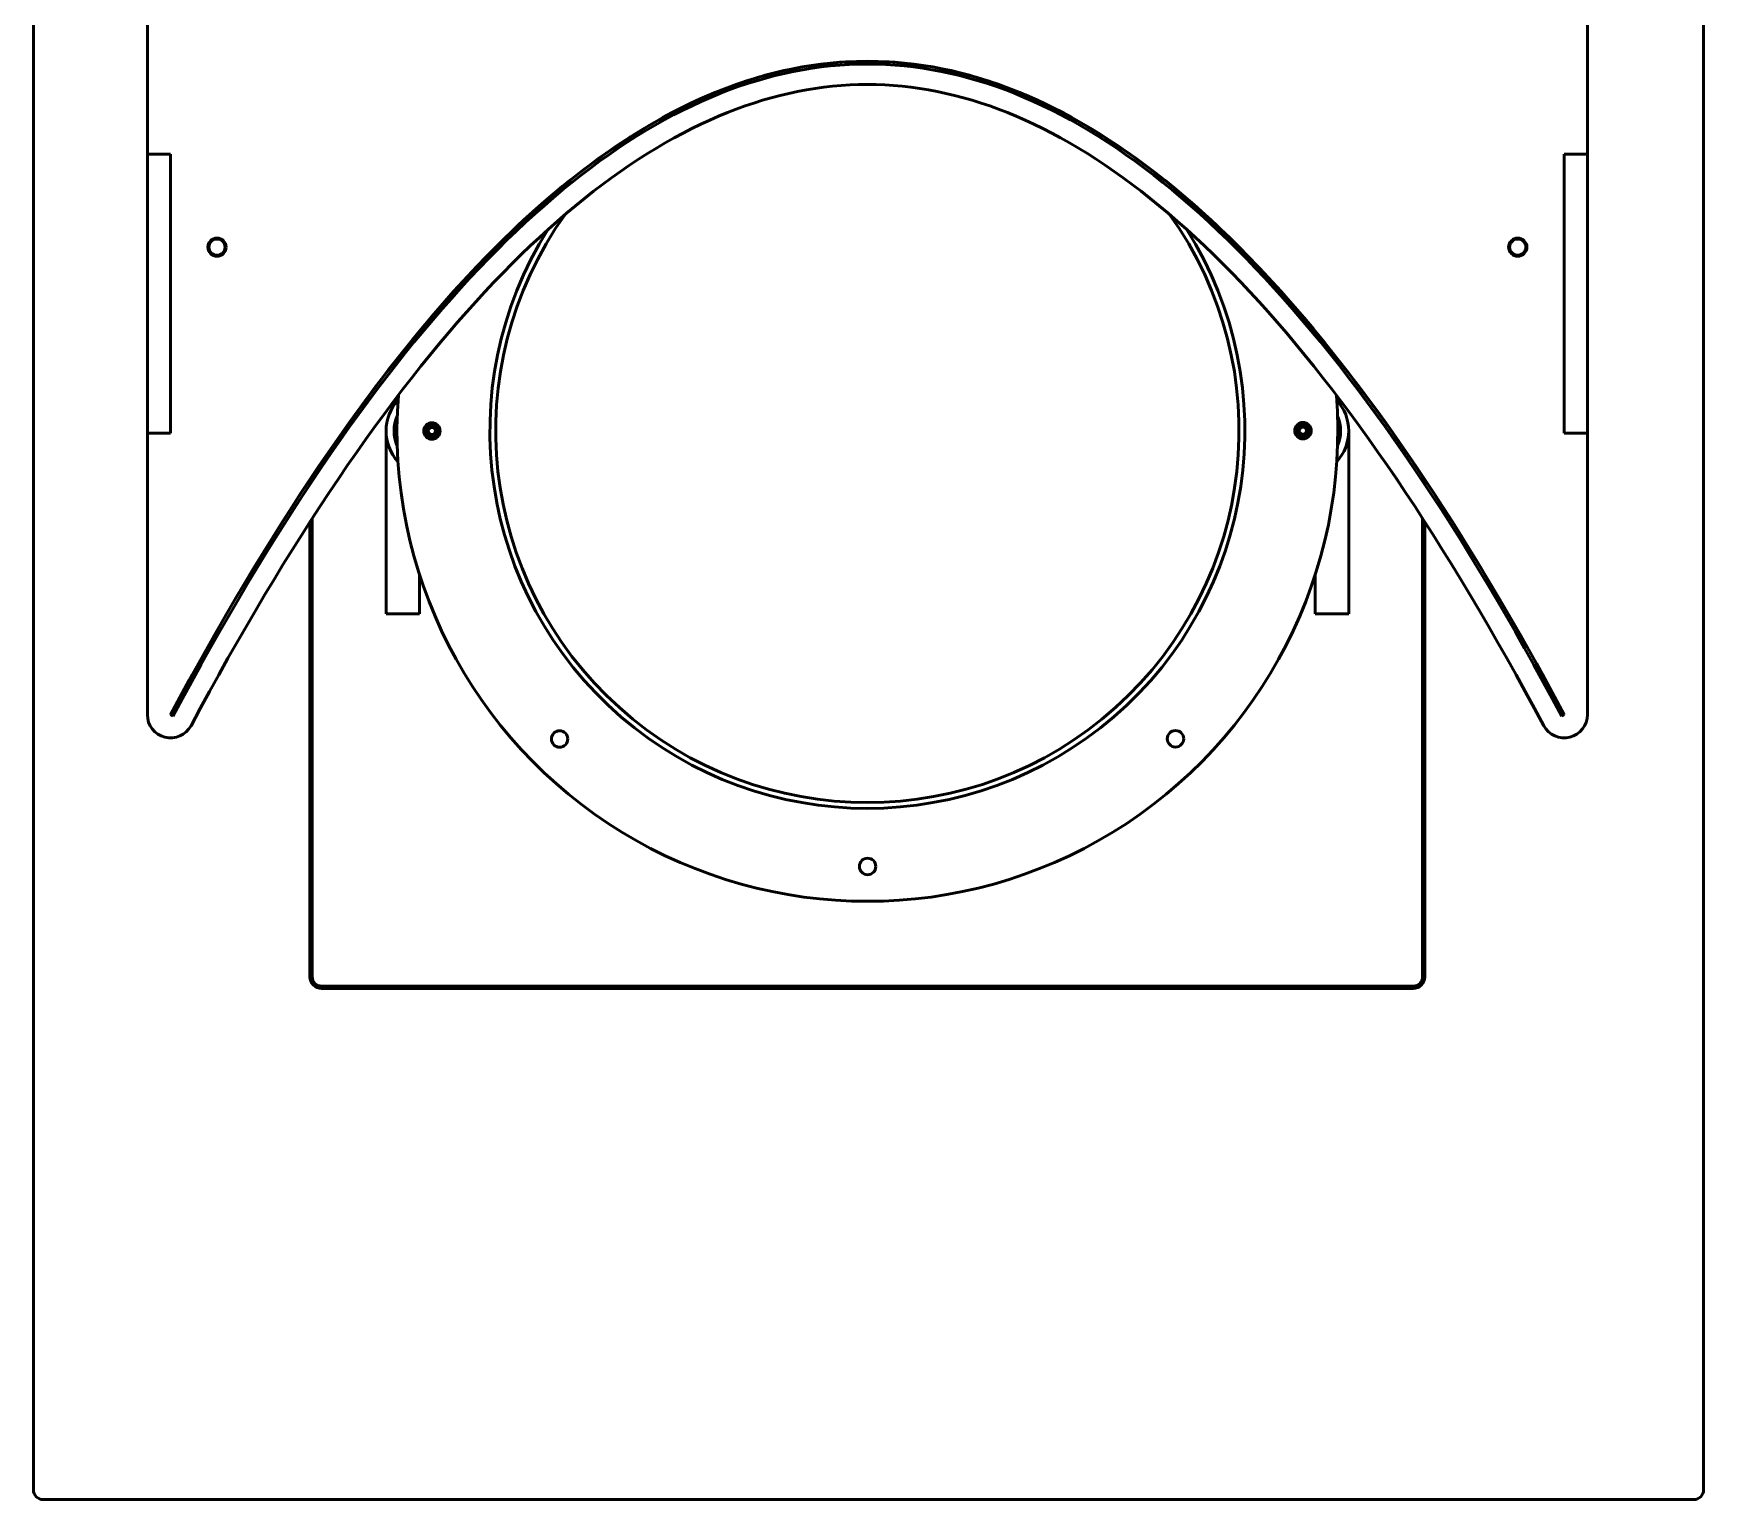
# Model space of a CAD drawing. Header units: inches. Extents: x 66 to 271, y 23 to 80.
# Drawn here: x 66.21 to 84.18, y 47.91 to 63.69 of the extents above; entities that cross this region are included whole.
import ezdxf

# ---------------------------------------------------------------- set-up
doc = ezdxf.new("R2010")
doc.units = ezdxf.units.IN
doc.header["$LTSCALE"] = 4
doc.header["$MEASUREMENT"] = 0
doc.layers.add('Visible (ANSI)', color=7, linetype='Continuous', lineweight=50)

msp = doc.modelspace()

# ---------------------------------------------------------------- linework, layer by layer
at = {"layer": 'Visible (ANSI)'}
for p, q in [((66.208, 48.021), (66.208, 77.785)), ((84.184, 77.785), (84.184, 48.021)), ((67.434, 65.391), (67.434, 62.391)), ((82.934, 65.391), (82.934, 62.391)), ((82.934, 62.391), (82.934, 65.391)), ((74.184, 63.266), (74.284, 63.29)), ((74.284, 63.29), (74.384, 63.311)), ((74.39, 63.282), (74.291, 63.26)), ((74.384, 63.311), (74.484, 63.33)), ((74.489, 63.3), (74.39, 63.282)), ((74.484, 63.33), (74.584, 63.346)), ((74.589, 63.316), (74.489, 63.3)), ((74.584, 63.346), (74.684, 63.36)), ((74.688, 63.33), (74.589, 63.316)), ((74.684, 63.36), (74.784, 63.371)), ((74.787, 63.341), (74.688, 63.33)), ((74.784, 63.371), (74.884, 63.38)), ((74.886, 63.35), (74.787, 63.341)), ((74.884, 63.38), (74.984, 63.386)), ((74.986, 63.356), (74.886, 63.35)), ((74.984, 63.386), (75.084, 63.39)), ((75.085, 63.36), (74.986, 63.356)), ((75.084, 63.39), (75.184, 63.391)), ((75.184, 63.361), (75.085, 63.36)), ((75.184, 63.361), (75.085, 63.36)), ((75.184, 63.391), (75.284, 63.39)), ((75.184, 63.361), (75.184, 63.361)), ((75.283, 63.36), (75.184, 63.361)), ((75.383, 63.356), (75.283, 63.36)), ((75.284, 63.39), (75.384, 63.386)), ((75.482, 63.35), (75.383, 63.356)), ((75.384, 63.386), (75.484, 63.38)), ((75.581, 63.341), (75.482, 63.35)), ((75.484, 63.38), (75.584, 63.371)), ((75.68, 63.33), (75.581, 63.341)), ((75.584, 63.371), (75.684, 63.36)), ((75.78, 63.316), (75.68, 63.33)), ((75.684, 63.36), (75.784, 63.346)), ((75.879, 63.3), (75.78, 63.316)), ((75.784, 63.346), (75.884, 63.33)), ((75.978, 63.282), (75.879, 63.3)), ((75.884, 63.33), (75.984, 63.311)), ((76.077, 63.26), (75.978, 63.282)), ((75.984, 63.311), (76.084, 63.29)), ((76.084, 63.29), (76.184, 63.266)), ((73.584, 63.071), (73.684, 63.11)), ((73.684, 63.11), (73.784, 63.146)), ((73.794, 63.118), (73.695, 63.082)), ((73.784, 63.146), (73.884, 63.18)), ((73.893, 63.151), (73.794, 63.118)), ((73.884, 63.18), (73.984, 63.211)), ((73.993, 63.182), (73.893, 63.151)), ((73.984, 63.211), (74.084, 63.24)), ((74.092, 63.211), (73.993, 63.182)), ((74.084, 63.24), (74.184, 63.266)), ((74.191, 63.237), (74.092, 63.211)), ((74.291, 63.26), (74.191, 63.237)), ((74.527, 63.083), (74.621, 63.099)), ((74.621, 63.099), (74.715, 63.112)), ((74.715, 63.112), (74.809, 63.122)), ((74.809, 63.122), (74.903, 63.13)), ((74.903, 63.13), (74.997, 63.136)), ((74.997, 63.136), (75.09, 63.14)), ((75.09, 63.14), (75.187, 63.141)), ((75.278, 63.14), (75.184, 63.141)), ((75.187, 63.141), (75.278, 63.14)), ((75.371, 63.136), (75.278, 63.14)), ((75.278, 63.14), (75.371, 63.136)), ((75.465, 63.13), (75.371, 63.136)), ((75.371, 63.136), (75.465, 63.13)), ((75.559, 63.122), (75.465, 63.13)), ((75.465, 63.13), (75.559, 63.122)), ((75.653, 63.112), (75.559, 63.122)), ((75.559, 63.122), (75.653, 63.112)), ((75.747, 63.099), (75.653, 63.112)), ((75.653, 63.112), (75.747, 63.099)), ((75.841, 63.083), (75.747, 63.099)), ((75.747, 63.099), (75.841, 63.084)), ((76.177, 63.237), (76.077, 63.26)), ((76.276, 63.211), (76.177, 63.237)), ((76.184, 63.266), (76.284, 63.24)), ((76.375, 63.182), (76.276, 63.211)), ((76.284, 63.24), (76.384, 63.211)), ((76.475, 63.151), (76.375, 63.182)), ((76.384, 63.211), (76.484, 63.18)), ((76.574, 63.118), (76.475, 63.151)), ((76.484, 63.18), (76.584, 63.146)), ((76.674, 63.082), (76.574, 63.118)), ((76.584, 63.146), (76.684, 63.11)), ((76.684, 63.11), (76.784, 63.071)), ((73.184, 62.891), (73.284, 62.94)), ((73.284, 62.94), (73.384, 62.986)), ((73.396, 62.959), (73.297, 62.913)), ((73.384, 62.986), (73.484, 63.03)), ((73.496, 63.002), (73.396, 62.959)), ((73.484, 63.03), (73.584, 63.071)), ((73.595, 63.043), (73.496, 63.002)), ((73.695, 63.082), (73.595, 63.043)), ((73.867, 62.91), (73.961, 62.942)), ((73.961, 62.942), (74.056, 62.971)), ((74.056, 62.971), (74.15, 62.999)), ((74.15, 62.999), (74.245, 63.023)), ((74.245, 63.023), (74.339, 63.046)), ((74.339, 63.046), (74.433, 63.066)), ((74.433, 63.066), (74.527, 63.083)), ((75.841, 63.084), (75.935, 63.066)), ((75.935, 63.066), (75.841, 63.083)), ((76.029, 63.046), (75.935, 63.066)), ((75.935, 63.066), (76.029, 63.046)), ((76.123, 63.023), (76.029, 63.046)), ((76.029, 63.046), (76.123, 63.024)), ((76.123, 63.024), (76.218, 62.999)), ((76.218, 62.999), (76.123, 63.023)), ((76.312, 62.971), (76.218, 62.999)), ((76.218, 62.999), (76.312, 62.972)), ((76.312, 62.972), (76.407, 62.942)), ((76.407, 62.942), (76.312, 62.971)), ((76.501, 62.91), (76.407, 62.942)), ((76.407, 62.942), (76.501, 62.91)), ((76.773, 63.043), (76.674, 63.082)), ((76.872, 63.002), (76.773, 63.043)), ((76.784, 63.071), (76.884, 63.03)), ((76.972, 62.959), (76.872, 63.002)), ((76.884, 63.03), (76.984, 62.986)), ((77.071, 62.913), (76.972, 62.959)), ((76.984, 62.986), (77.084, 62.94)), ((77.084, 62.94), (77.184, 62.891)), ((72.884, 62.73), (72.984, 62.786)), ((72.999, 62.76), (72.899, 62.704)), ((72.984, 62.786), (73.084, 62.84)), ((73.098, 62.813), (72.999, 62.76)), ((73.084, 62.84), (73.184, 62.891)), ((73.197, 62.864), (73.098, 62.813)), ((73.297, 62.913), (73.197, 62.864)), ((73.391, 62.714), (73.487, 62.758)), ((73.487, 62.758), (73.582, 62.8)), ((73.582, 62.8), (73.677, 62.839)), ((73.677, 62.839), (73.772, 62.876)), ((73.772, 62.876), (73.867, 62.91)), ((76.596, 62.876), (76.501, 62.91)), ((76.501, 62.91), (76.596, 62.876)), ((76.691, 62.839), (76.596, 62.876)), ((76.596, 62.876), (76.691, 62.839)), ((76.786, 62.8), (76.691, 62.839)), ((76.691, 62.839), (76.786, 62.8)), ((76.882, 62.758), (76.786, 62.8)), ((76.786, 62.8), (76.882, 62.758)), ((76.977, 62.714), (76.882, 62.758)), ((76.882, 62.758), (76.977, 62.714)), ((77.171, 62.864), (77.071, 62.913)), ((77.27, 62.813), (77.171, 62.864)), ((77.184, 62.891), (77.284, 62.84)), ((77.37, 62.76), (77.27, 62.813)), ((77.284, 62.84), (77.384, 62.786)), ((77.469, 62.704), (77.37, 62.76)), ((77.384, 62.786), (77.484, 62.73)), ((72.584, 62.546), (72.684, 62.61)), ((72.7, 62.584), (72.6, 62.521)), ((72.684, 62.61), (72.784, 62.671)), ((72.799, 62.645), (72.7, 62.584)), ((72.784, 62.671), (72.884, 62.73)), ((72.899, 62.704), (72.799, 62.645)), ((73.009, 62.513), (73.105, 62.567)), ((73.105, 62.567), (73.2, 62.618)), ((73.2, 62.618), (73.296, 62.667)), ((73.296, 62.667), (73.391, 62.714)), ((77.072, 62.667), (76.977, 62.714)), ((76.977, 62.714), (77.072, 62.667)), ((77.168, 62.618), (77.072, 62.667)), ((77.072, 62.667), (77.168, 62.619)), ((77.168, 62.619), (77.264, 62.567)), ((77.264, 62.567), (77.168, 62.618)), ((77.359, 62.513), (77.264, 62.567)), ((77.264, 62.567), (77.359, 62.513)), ((77.569, 62.645), (77.469, 62.704)), ((77.484, 62.73), (77.584, 62.671)), ((77.668, 62.584), (77.569, 62.645)), ((77.584, 62.671), (77.684, 62.61)), ((77.768, 62.521), (77.668, 62.584)), ((77.684, 62.61), (77.784, 62.546)), ((67.684, 62.391), (67.434, 62.391)), ((67.434, 59.391), (67.434, 62.391)), ((67.434, 62.391), (67.684, 62.391)), ((67.684, 62.391), (67.684, 59.391)), ((67.684, 62.391), (67.684, 59.391)), ((72.284, 62.34), (72.384, 62.411)), ((72.401, 62.386), (72.302, 62.316)), ((72.384, 62.411), (72.484, 62.48)), ((72.501, 62.455), (72.401, 62.386)), ((72.484, 62.48), (72.584, 62.546)), ((72.6, 62.521), (72.501, 62.455)), ((72.72, 62.336), (72.817, 62.398)), ((72.817, 62.398), (72.913, 62.457)), ((72.913, 62.457), (73.009, 62.513)), ((77.455, 62.457), (77.359, 62.513)), ((77.359, 62.513), (77.455, 62.457)), ((77.552, 62.398), (77.455, 62.457)), ((77.455, 62.457), (77.552, 62.398)), ((77.648, 62.336), (77.552, 62.398)), ((77.552, 62.398), (77.648, 62.336)), ((77.867, 62.455), (77.768, 62.521)), ((77.784, 62.546), (77.884, 62.48)), ((77.967, 62.386), (77.867, 62.455)), ((77.884, 62.48), (77.984, 62.411)), ((78.066, 62.316), (77.967, 62.386)), ((77.984, 62.411), (78.084, 62.34)), ((82.684, 62.391), (82.684, 62.391)), ((82.934, 62.391), (82.684, 62.391)), ((82.684, 59.391), (82.684, 62.391)), ((82.684, 62.391), (82.934, 62.391)), ((82.684, 59.391), (82.684, 62.391)), ((82.934, 62.391), (82.934, 59.391)), ((72.084, 62.19), (72.184, 62.266)), ((72.202, 62.242), (72.102, 62.166)), ((72.184, 62.266), (72.284, 62.34)), ((72.302, 62.316), (72.202, 62.242)), ((72.431, 62.137), (72.527, 62.206)), ((72.527, 62.206), (72.624, 62.273)), ((72.624, 62.273), (72.72, 62.336)), ((77.744, 62.273), (77.648, 62.336)), ((77.648, 62.336), (77.744, 62.273)), ((77.841, 62.206), (77.744, 62.273)), ((77.744, 62.273), (77.841, 62.206)), ((77.937, 62.137), (77.841, 62.206)), ((77.841, 62.206), (77.937, 62.137)), ((78.166, 62.242), (78.066, 62.316)), ((78.084, 62.34), (78.184, 62.266)), ((78.266, 62.166), (78.166, 62.242)), ((78.184, 62.266), (78.284, 62.19)), ((71.784, 61.946), (71.884, 62.03)), ((71.884, 62.03), (71.984, 62.111)), ((72.003, 62.088), (71.903, 62.007)), ((71.984, 62.111), (72.084, 62.19)), ((72.102, 62.166), (72.003, 62.088)), ((72.237, 61.992), (72.334, 62.066)), ((72.334, 62.066), (72.431, 62.137)), ((78.034, 62.066), (77.937, 62.137)), ((77.937, 62.137), (78.034, 62.066)), ((78.131, 61.992), (78.034, 62.066)), ((78.034, 62.066), (78.131, 61.992)), ((78.365, 62.088), (78.266, 62.166)), ((78.284, 62.19), (78.384, 62.111)), ((78.465, 62.007), (78.365, 62.088)), ((78.384, 62.111), (78.484, 62.03)), ((78.484, 62.03), (78.584, 61.946)), ((71.584, 61.771), (71.684, 61.86)), ((71.684, 61.86), (71.784, 61.946)), ((71.803, 61.923), (71.704, 61.837)), ((71.903, 62.007), (71.803, 61.923)), ((72.043, 61.837), (72.14, 61.916)), ((72.14, 61.916), (72.237, 61.992)), ((78.228, 61.916), (78.131, 61.992)), ((78.131, 61.992), (78.228, 61.916)), ((78.325, 61.837), (78.228, 61.916)), ((78.228, 61.916), (78.325, 61.837)), ((78.565, 61.923), (78.465, 62.007)), ((78.664, 61.837), (78.565, 61.923)), ((78.584, 61.946), (78.684, 61.86)), ((78.684, 61.86), (78.784, 61.771)), ((71.384, 61.586), (71.484, 61.68)), ((71.484, 61.68), (71.584, 61.771)), ((71.604, 61.749), (71.504, 61.658)), ((71.704, 61.837), (71.604, 61.749)), ((71.751, 61.585), (71.849, 61.672)), ((71.849, 61.672), (71.946, 61.755)), ((71.946, 61.755), (72.043, 61.837)), ((78.422, 61.755), (78.325, 61.837)), ((78.325, 61.837), (78.422, 61.756)), ((78.422, 61.756), (78.519, 61.672)), ((78.519, 61.672), (78.422, 61.755)), ((78.617, 61.585), (78.519, 61.672)), ((78.519, 61.672), (78.617, 61.585)), ((78.764, 61.749), (78.664, 61.837)), ((78.864, 61.658), (78.764, 61.749)), ((78.784, 61.771), (78.884, 61.68)), ((78.884, 61.68), (78.984, 61.586)), ((71.184, 61.391), (71.284, 61.49)), ((71.284, 61.49), (71.384, 61.586)), ((71.405, 61.564), (71.305, 61.468)), ((71.504, 61.658), (71.405, 61.564)), ((71.556, 61.405), (71.654, 61.496)), ((71.654, 61.496), (71.751, 61.585)), ((78.714, 61.496), (78.617, 61.585)), ((78.617, 61.585), (78.714, 61.496)), ((78.812, 61.405), (78.714, 61.496)), ((78.714, 61.496), (78.812, 61.405)), ((78.963, 61.564), (78.864, 61.658)), ((79.063, 61.468), (78.963, 61.564)), ((78.984, 61.586), (79.084, 61.49)), ((79.084, 61.49), (79.184, 61.391)), ((71.084, 61.29), (71.184, 61.391)), ((71.205, 61.37), (71.106, 61.269)), ((71.305, 61.468), (71.205, 61.37)), ((71.361, 61.214), (71.459, 61.311)), ((71.459, 61.311), (71.556, 61.405)), ((78.91, 61.311), (78.812, 61.405)), ((78.812, 61.405), (78.91, 61.311)), ((79.007, 61.214), (78.91, 61.311)), ((78.91, 61.311), (79.007, 61.214)), ((79.163, 61.37), (79.063, 61.468)), ((79.263, 61.269), (79.163, 61.37)), ((79.184, 61.391), (79.284, 61.29)), ((70.884, 61.08), (70.984, 61.186)), ((71.006, 61.165), (70.906, 61.059)), ((70.984, 61.186), (71.084, 61.29)), ((71.106, 61.269), (71.006, 61.165)), ((71.263, 61.115), (71.361, 61.214)), ((79.105, 61.115), (79.007, 61.214)), ((79.007, 61.214), (79.105, 61.115)), ((79.362, 61.165), (79.263, 61.269)), ((79.284, 61.29), (79.384, 61.186)), ((79.462, 61.059), (79.362, 61.165)), ((79.384, 61.186), (79.484, 61.08)), ((70.684, 60.86), (70.784, 60.971)), ((70.806, 60.951), (70.706, 60.84)), ((70.784, 60.971), (70.884, 61.08)), ((70.906, 61.059), (70.806, 60.951)), ((71.067, 60.91), (71.165, 61.014)), ((71.165, 61.014), (71.263, 61.115)), ((79.203, 61.014), (79.105, 61.115)), ((79.105, 61.115), (79.203, 61.014)), ((79.301, 60.91), (79.203, 61.014)), ((79.203, 61.014), (79.301, 60.91)), ((79.562, 60.951), (79.462, 61.059)), ((79.484, 61.08), (79.584, 60.971)), ((79.662, 60.84), (79.562, 60.951)), ((79.584, 60.971), (79.684, 60.86)), ((70.584, 60.746), (70.684, 60.86)), ((70.706, 60.84), (70.607, 60.726)), ((70.871, 60.694), (70.969, 60.803)), ((70.969, 60.803), (71.067, 60.91)), ((79.399, 60.803), (79.301, 60.91)), ((79.301, 60.91), (79.399, 60.803)), ((79.497, 60.694), (79.399, 60.803)), ((79.399, 60.803), (79.497, 60.694)), ((79.761, 60.726), (79.662, 60.84)), ((79.684, 60.86), (79.784, 60.746)), ((70.384, 60.511), (70.484, 60.63)), ((70.507, 60.61), (70.407, 60.492)), ((70.484, 60.63), (70.584, 60.746)), ((70.607, 60.726), (70.507, 60.61)), ((70.674, 60.468), (70.773, 60.582)), ((70.773, 60.582), (70.871, 60.694)), ((79.595, 60.582), (79.497, 60.694)), ((79.497, 60.694), (79.595, 60.582)), ((79.694, 60.468), (79.595, 60.582)), ((79.595, 60.582), (79.694, 60.468)), ((79.861, 60.61), (79.761, 60.726)), ((79.784, 60.746), (79.884, 60.63)), ((79.961, 60.492), (79.861, 60.61)), ((79.884, 60.63), (79.984, 60.511)), ((70.284, 60.39), (70.384, 60.511)), ((70.407, 60.492), (70.307, 60.371)), ((70.576, 60.351), (70.674, 60.468)), ((79.792, 60.351), (79.694, 60.468)), ((79.694, 60.468), (79.792, 60.351)), ((80.061, 60.371), (79.961, 60.492)), ((79.984, 60.511), (80.084, 60.39)), ((70.084, 60.14), (70.184, 60.266)), ((70.207, 60.247), (70.108, 60.121)), ((70.184, 60.266), (70.284, 60.39)), ((70.307, 60.371), (70.207, 60.247)), ((70.379, 60.11), (70.478, 60.232)), ((70.478, 60.232), (70.576, 60.351)), ((79.89, 60.232), (79.792, 60.351)), ((79.792, 60.351), (79.89, 60.232)), ((79.989, 60.11), (79.89, 60.232)), ((79.89, 60.232), (79.989, 60.11)), ((80.161, 60.247), (80.061, 60.371)), ((80.084, 60.39), (80.184, 60.266)), ((80.26, 60.121), (80.161, 60.247)), ((80.184, 60.266), (80.284, 60.14)), ((69.984, 60.011), (70.084, 60.14)), ((70.108, 60.121), (70.008, 59.993)), ((70.281, 59.986), (70.379, 60.11)), ((80.087, 59.986), (79.989, 60.11)), ((79.989, 60.11), (80.087, 59.986)), ((80.36, 59.993), (80.26, 60.121)), ((80.284, 60.14), (80.384, 60.011)), ((69.784, 59.746), (69.884, 59.88)), ((69.908, 59.862), (69.808, 59.728)), ((69.884, 59.88), (69.984, 60.011)), ((70.008, 59.993), (69.908, 59.862)), ((70.182, 59.859), (70.281, 59.986)), ((80.186, 59.859), (80.087, 59.986)), ((80.087, 59.986), (80.186, 59.859)), ((80.46, 59.862), (80.36, 59.993)), ((80.384, 60.011), (80.484, 59.88)), ((80.56, 59.728), (80.46, 59.862)), ((80.484, 59.88), (80.584, 59.746)), ((69.684, 59.61), (69.784, 59.746)), ((69.808, 59.728), (69.708, 59.592)), ((69.985, 59.597), (70.084, 59.729)), ((70.084, 59.729), (70.182, 59.859)), ((80.284, 59.729), (80.186, 59.859)), ((80.186, 59.859), (80.284, 59.729)), ((80.284, 59.729), (80.383, 59.597)), ((80.383, 59.597), (80.284, 59.729)), ((80.66, 59.592), (80.56, 59.728)), ((80.584, 59.746), (80.684, 59.61)), ((69.584, 59.471), (69.684, 59.61)), ((69.708, 59.592), (69.608, 59.454)), ((69.886, 59.463), (69.985, 59.597)), ((80.482, 59.463), (80.383, 59.597)), ((80.383, 59.597), (80.482, 59.463)), ((80.76, 59.454), (80.66, 59.592)), ((80.684, 59.61), (80.784, 59.471)), ((67.684, 59.391), (67.434, 59.391)), ((67.434, 59.391), (67.434, 56.36)), ((67.684, 59.391), (67.434, 59.391)), ((69.384, 59.186), (69.484, 59.33)), ((69.484, 59.33), (69.584, 59.471)), ((69.608, 59.454), (69.509, 59.313)), ((69.689, 59.186), (69.787, 59.326)), ((69.787, 59.326), (69.886, 59.463)), ((70.003, 59.414), (70.003, 57.446)), ((80.364, 59.414), (80.364, 57.446)), ((80.581, 59.326), (80.482, 59.463)), ((80.482, 59.463), (80.581, 59.326)), ((80.679, 59.186), (80.581, 59.326)), ((80.581, 59.326), (80.679, 59.186)), ((80.859, 59.313), (80.76, 59.454)), ((80.784, 59.471), (80.884, 59.33)), ((80.884, 59.33), (80.984, 59.186)), ((82.934, 59.391), (82.684, 59.391)), ((82.934, 59.391), (82.684, 59.391)), ((82.934, 59.391), (82.934, 56.391)), ((82.934, 56.36), (82.934, 59.391)), ((69.284, 59.04), (69.384, 59.186)), ((69.409, 59.169), (69.309, 59.023)), ((69.509, 59.313), (69.409, 59.169)), ((69.59, 59.044), (69.689, 59.186)), ((80.778, 59.044), (80.679, 59.186)), ((80.679, 59.186), (80.778, 59.044)), ((80.959, 59.169), (80.859, 59.313)), ((81.059, 59.023), (80.959, 59.169)), ((80.984, 59.186), (81.084, 59.04)), ((69.184, 58.891), (69.284, 59.04)), ((69.309, 59.023), (69.209, 58.874)), ((69.491, 58.899), (69.59, 59.044)), ((80.877, 58.899), (80.778, 59.044)), ((80.778, 59.044), (80.877, 58.9)), ((81.159, 58.874), (81.059, 59.023)), ((81.084, 59.04), (81.184, 58.891)), ((69.084, 58.74), (69.184, 58.891)), ((69.209, 58.874), (69.109, 58.723)), ((69.184, 58.837), (69.184, 58.891)), ((69.209, 58.928), (69.209, 58.874)), ((69.392, 58.752), (69.491, 58.899)), ((80.877, 58.9), (80.976, 58.752)), ((80.976, 58.752), (80.877, 58.899)), ((81.159, 58.874), (81.159, 58.928)), ((81.259, 58.723), (81.159, 58.874)), ((81.184, 58.891), (81.184, 58.837)), ((81.184, 58.891), (81.284, 58.74)), ((68.984, 58.586), (69.084, 58.74)), ((69.109, 58.723), (69.009, 58.57)), ((69.293, 58.603), (69.392, 58.752)), ((81.075, 58.603), (80.976, 58.752)), ((80.976, 58.752), (81.075, 58.603)), ((81.359, 58.57), (81.259, 58.723)), ((81.284, 58.74), (81.384, 58.586)), ((68.784, 58.271), (68.884, 58.43)), ((68.884, 58.43), (68.984, 58.586)), ((69.009, 58.57), (68.909, 58.414)), ((69.095, 58.296), (69.194, 58.45)), ((69.184, 53.54), (69.184, 58.435)), ((69.194, 58.45), (69.293, 58.603)), ((69.209, 58.473), (69.209, 53.54)), ((81.174, 58.45), (81.075, 58.603)), ((81.075, 58.603), (81.174, 58.451)), ((81.159, 53.54), (81.159, 58.473)), ((81.174, 58.451), (81.273, 58.296)), ((81.273, 58.296), (81.174, 58.45)), ((81.184, 58.435), (81.184, 53.54)), ((81.459, 58.414), (81.359, 58.57)), ((81.384, 58.586), (81.484, 58.43)), ((81.484, 58.43), (81.584, 58.271)), ((68.684, 58.11), (68.784, 58.271)), ((68.809, 58.255), (68.71, 58.094)), ((68.909, 58.414), (68.809, 58.255)), ((68.996, 58.139), (69.095, 58.296)), ((81.372, 58.139), (81.273, 58.296)), ((81.273, 58.296), (81.372, 58.139)), ((81.559, 58.255), (81.459, 58.414)), ((81.658, 58.094), (81.559, 58.255)), ((81.584, 58.271), (81.684, 58.11)), ((68.584, 57.946), (68.684, 58.11)), ((68.71, 58.094), (68.61, 57.93)), ((68.897, 57.979), (68.996, 58.139)), ((81.471, 57.979), (81.372, 58.139)), ((81.372, 58.139), (81.471, 57.979)), ((81.758, 57.93), (81.658, 58.094)), ((81.684, 58.11), (81.784, 57.946)), ((68.484, 57.78), (68.584, 57.946)), ((68.61, 57.93), (68.51, 57.764)), ((68.798, 57.816), (68.897, 57.979)), ((81.57, 57.816), (81.471, 57.979)), ((81.471, 57.979), (81.57, 57.816)), ((81.858, 57.764), (81.758, 57.93)), ((81.784, 57.946), (81.884, 57.78)), ((68.384, 57.611), (68.484, 57.78)), ((68.51, 57.764), (68.41, 57.596)), ((68.699, 57.652), (68.798, 57.816)), ((70.362, 57.446), (70.362, 57.871)), ((80.005, 57.446), (80.005, 57.868)), ((81.669, 57.652), (81.57, 57.816)), ((81.57, 57.816), (81.669, 57.652)), ((81.958, 57.596), (81.858, 57.764)), ((81.884, 57.78), (81.984, 57.611)), ((68.284, 57.44), (68.384, 57.611)), ((68.41, 57.596), (68.31, 57.425)), ((68.6, 57.484), (68.699, 57.652)), ((81.769, 57.484), (81.669, 57.652)), ((81.669, 57.652), (81.769, 57.484)), ((82.058, 57.425), (81.958, 57.596)), ((81.984, 57.611), (82.084, 57.44)), ((68.184, 57.266), (68.284, 57.44)), ((68.31, 57.425), (68.21, 57.251)), ((68.5, 57.314), (68.6, 57.484)), ((70.003, 57.446), (70.362, 57.446)), ((80.364, 57.446), (80.005, 57.446)), ((81.868, 57.314), (81.769, 57.484)), ((81.769, 57.484), (81.868, 57.314)), ((82.158, 57.251), (82.058, 57.425)), ((82.084, 57.44), (82.184, 57.266)), ((68.084, 57.09), (68.184, 57.266)), ((68.21, 57.251), (68.11, 57.075)), ((68.401, 57.142), (68.5, 57.314)), ((81.967, 57.142), (81.868, 57.314)), ((81.868, 57.314), (81.967, 57.142)), ((82.258, 57.075), (82.158, 57.251)), ((82.184, 57.266), (82.284, 57.09)), ((67.984, 56.911), (68.084, 57.09)), ((68.11, 57.075), (68.01, 56.896)), ((68.302, 56.967), (68.401, 57.142)), ((82.066, 56.967), (81.967, 57.142)), ((81.967, 57.142), (82.066, 56.967)), ((82.358, 56.896), (82.258, 57.075)), ((82.284, 57.09), (82.384, 56.911)), ((67.884, 56.73), (67.984, 56.911)), ((68.01, 56.896), (67.91, 56.715)), ((68.203, 56.79), (68.302, 56.967)), ((82.166, 56.79), (82.066, 56.967)), ((82.066, 56.967), (82.166, 56.79)), ((82.458, 56.715), (82.358, 56.896)), ((82.384, 56.911), (82.484, 56.73)), ((67.784, 56.546), (67.884, 56.73)), ((67.91, 56.715), (67.81, 56.532)), ((68.103, 56.61), (68.203, 56.79)), ((82.265, 56.61), (82.166, 56.79)), ((82.166, 56.79), (82.265, 56.61)), ((82.558, 56.532), (82.458, 56.715)), ((82.484, 56.73), (82.584, 56.546)), ((67.684, 56.36), (67.784, 56.546)), ((67.81, 56.532), (67.71, 56.346)), ((68.004, 56.427), (68.103, 56.61)), ((82.364, 56.427), (82.265, 56.61)), ((82.265, 56.61), (82.364, 56.427)), ((82.658, 56.346), (82.558, 56.532)), ((82.584, 56.546), (82.684, 56.36)), ((67.71, 56.346), (67.684, 56.36)), ((67.904, 56.241), (68.004, 56.427)), ((82.464, 56.241), (82.364, 56.427)), ((82.364, 56.427), (82.464, 56.242)), ((82.684, 56.36), (82.658, 56.346)), ((82.934, 56.391), (82.934, 56.36)), ((82.934, 56.391), (82.934, 56.391)), ((69.309, 53.44), (81.059, 53.44)), ((81.059, 53.415), (69.309, 53.415)), ((84.078, 47.915), (66.314, 47.915))]:
    msp.add_line(p, q, dxfattribs=at)
for centre, radius in [((68.184, 61.391), 0.098), ((82.184, 61.391), 0.098), ((68.184, 61.391), 0.0875), ((82.184, 61.391), 0.0875), ((79.872, 59.416), 0.0885), ((70.497, 59.413), 0.0885), ((70.497, 59.413), 0.082), ((70.497, 59.413), 0.072), ((70.497, 59.413), 0.0475), ((70.497, 59.413), 0.0391), ((79.872, 59.416), 0.082), ((79.872, 59.416), 0.072), ((79.872, 59.416), 0.0475), ((79.872, 59.416), 0.0391), ((71.871, 56.099), 0.0885), ((78.5, 56.101), 0.0885), ((75.186, 54.727), 0.0885)]:
    msp.add_circle(centre, radius, dxfattribs=at)
for centre, radius, start, end in [((75.184, 59.415), 4, 117.0076, 123.9771), ((75.184, 59.415), 4, 56.0243, 62.9924), ((75.184, 59.415), 4.063, 128.7958, 132.2533), ((75.184, 59.415), 4.063, 47.7475, 51.2042), ((75.184, 59.415), 4, 144.3975, 35.6025), ((75.184, 59.415), 4.063, 147.7505, 32.2495), ((68.184, 61.391), 0.0925, 211.1344, 256.1344), ((82.184, 61.391), 0.0925, 211.1344, 256.1344), ((75.184, 59.415), 5.063, 170.145, 170.8434), ((75.184, 59.415), 5.062, 9.1567, 9.855), ((70.495, 59.414), 0.492, 137.4651, 222.5431), ((75.184, 59.415), 5.063, 175.6561, 4.3439), ((79.872, 59.414), 0.492, 317.6521, 42.3397), ((70.495, 59.414), 0.405, 156.1617, 203.8465), ((79.872, 59.414), 0.405, 336.5528, 23.439), ((67.696, 56.403), 0.138, 44.9071, 57.6201), ((82.696, 56.403), 0.138, 131.1395, 144.4042), ((67.684, 56.36), 0.25, 180, 331.7745), ((82.684, 56.36), 0.25, 208.2255, 0), ((82.684, 56.36), 0.25, 208.2124, 0), ((69.309, 53.54), 0.125, 180, 270), ((69.309, 53.54), 0.1, 180, 270), ((81.059, 53.54), 0.1, 270, 0), ((81.059, 53.54), 0.125, 270, 0), ((66.314, 48.021), 0.106, 180, 270), ((84.078, 48.021), 0.106, 270, 0)]:
    msp.add_arc(centre, radius, start, end, dxfattribs=at)
msp.add_open_spline([(82.684, 56.36), (77.684, 65.735), (72.684, 65.735), (67.684, 56.36)], degree=3, dxfattribs=at)
for points, knots in [([(68.1, 61.441), (68.095, 61.431), (68.091, 61.421), (68.089, 61.402), (68.088, 61.389), (68.094, 61.363), (68.098, 61.353), (68.105, 61.343)], [-0.3691757, -0.3691757, -0.3691757, -0.3691757, -0.2063398, -0.2063398, -0.0869511, -0.0869511, 0, 0, 0, 0]), ([(68.162, 61.301), (68.154, 61.302), (68.145, 61.303), (68.136, 61.306), (68.136, 61.306), (68.135, 61.306)], [-1.4369488, -1.4369488, -1.4369488, -1.4369488, -1.1140153, -1.1140153, -1.0809047, -1.0809047, -1.0809047, -1.0809047]), ([(82.1, 61.441), (82.095, 61.431), (82.091, 61.421), (82.089, 61.402), (82.088, 61.389), (82.094, 61.363), (82.098, 61.353), (82.105, 61.343)], [-0.3691757, -0.3691757, -0.3691757, -0.3691757, -0.2063398, -0.2063398, -0.0869511, -0.0869511, 0, 0, 0, 0]), ([(82.162, 61.301), (82.154, 61.302), (82.145, 61.303), (82.136, 61.306), (82.136, 61.306), (82.135, 61.306)], [-1.4369488, -1.4369488, -1.4369488, -1.4369488, -1.1140153, -1.1140153, -1.0809047, -1.0809047, -1.0809047, -1.0809047])]:
    msp.add_open_spline(points, degree=3, knots=knots, dxfattribs=at)
for points in [[(70.482, 59.456), (70.467, 59.439), (70.452, 59.422)], [(70.466, 59.379), (70.459, 59.401), (70.452, 59.422)], [(70.511, 59.37), (70.488, 59.374), (70.466, 59.379)], [(70.482, 59.456), (70.505, 59.452), (70.527, 59.447)], [(70.541, 59.404), (70.526, 59.387), (70.511, 59.37)], [(70.527, 59.447), (70.534, 59.425), (70.541, 59.404)], [(79.858, 59.46), (79.843, 59.443), (79.827, 59.427)], [(79.84, 59.383), (79.834, 59.405), (79.827, 59.427)], [(79.885, 59.373), (79.862, 59.378), (79.84, 59.383)], [(79.858, 59.46), (79.881, 59.455), (79.903, 59.449)], [(79.916, 59.406), (79.9, 59.389), (79.885, 59.373)], [(79.903, 59.449), (79.909, 59.428), (79.916, 59.406)]]:
    msp.add_rational_spline(points, [1.48477361135, 1.7144688884, 1.48477361135], degree=2, dxfattribs=at)

doc.saveas('drawing.dxf')
